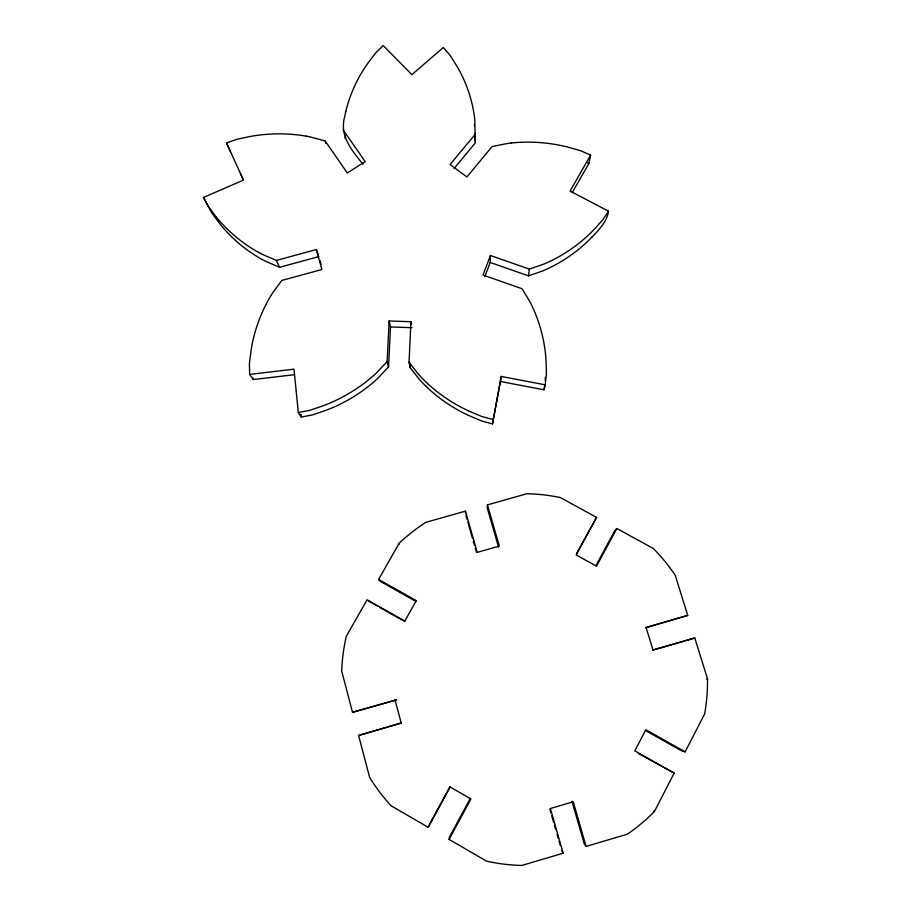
<?xml version="1.0" encoding="UTF-8"?>
<svg xmlns="http://www.w3.org/2000/svg" width="911" height="911" viewBox="0 0 911 911"><rect width="100%" height="100%" fill="white"/><g stroke="black" fill="none" stroke-linecap="round" stroke-linejoin="round"><path stroke-width="1.37" d="M545.325 377.45L545.233 380.491M484.846 276.58L490.198 262.459L490.425 255.501L529.371 269.109L543.765 264.099A95.883 90.941 1.7 0 0 548.137 262.209A152.661 143.801 -0.2 0 0 593.665 229.925L602.581 220.052L608.502 211.193L570.092 191.071L590.635 155.109L580.592 150.725L567.507 147.024A156.259 150.463 5.1 0 0 511.47 142.97M490.425 255.501L483.012 275.054L522.049 288.741L529.849 301.609A98.137 95.256 -4.6 0 1 531.967 305.823A158.024 153.583 -12.5 0 1 546.019 360.152L546.441 373.806L545.165 384.818L501.266 376.459L492.509 423.877L481.657 420.996L468.903 415.587A153.412 147.491 5.4 0 1 422.602 382.927A96.133 92.99 1.7 0 1 419.424 379.431L410.121 367.645L410.314 363.512M410.121 367.645L409.039 362.305L410.929 321.72L389.122 320.968L387.107 361.542L388.541 366.882L378.156 377.974A96.281 92.432 -17 0 1 374.637 381.208A153.617 146.364 -17.7 0 1 325.466 410.508L312.268 414.972L301.211 417.067L298.318 412.524L294.002 369.16L249.625 374.398L249.42 363.364L251.151 349.813A157.979 153.697 -10.2 0 1 270.248 296.747A98.24 94.96 -14.7 0 1 272.799 292.727L281.772 280.463L321.856 269.508L316.368 249.546L276.375 260.432L262.573 254.465A95.917 90.474 -11.9 0 1 258.417 252.279M388.541 366.882L390.512 326.935L389.122 320.968M645.956 627.736L687.725 615.403L675.199 575.217A186.049 182.838 77.5 0 0 653.335 548.513L616.838 528.517L596.523 566.164L576.196 554.947L596.58 517.414L560.39 497.577A186.049 182.838 77.5 0 0 526.831 493.739L487.431 504.899L487.237 507.985L498.556 547.147M492.509 423.877L501.266 376.459M362.92 164.185C350.177 148.311 339.279 135.135 344.916 115.743A95.177 89.62 -2.9 0 1 345.838 111.393M345.155 138.62L345.406 136.138M490.198 262.459L528.517 275.874L529.371 269.109M544.835 385.102L544.038 389.806L500.856 381.572M652.675 650.033L694.774 637.996L707.517 678.877A186.049 182.838 77.5 0 1 704.624 713.973L685.118 751.837L645.831 729.745L634.796 750.88L674.174 773.109L654.371 811.564A186.049 182.838 77.5 0 1 627.223 834.237L586.115 846.41L573.224 801.794L550.381 808.512L563.157 853.22L521.855 865.45A186.049 182.838 77.5 0 1 486.645 861.18L449.1 839.407L449.567 836.867L470.338 798.366M572.176 192.722L588.836 163.559L590.635 155.109M544.038 389.806L545.165 384.818M608.502 211.193C606.999 221.965 598.857 229.72 591.786 237.27M401.17 722.958L358.604 735.473L369.627 777.39A186.049 182.838 77.5 0 0 391.07 805.768L428.272 827.336L429.092 825.002M595.84 565.788L614.504 531.215L616.838 528.517M449.1 839.407L470.919 798.958L450.171 787.013L428.272 827.336M429.764 823.76L449.943 786.626M576.538 553.524L596.58 517.414M416.042 601.476L380.217 581.332L378.6 579.453L399.12 543.309A186.049 182.838 77.5 0 1 425.847 522.333L465.419 511.128L477.205 552.373L499.33 546.076L487.431 504.899M454.042 168.546L475.28 142.947L474.779 120.047A95.177 89.483 -6.6 0 0 474.278 115.651A152.923 143.631 -10.1 0 0 456.912 66.127L450.091 55.366L443.327 47.509L411.897 74.634L383.178 45.55L375.685 52.94L367.873 63.212A152.911 144.245 0.8 0 0 345.804 111.393M475.269 134.202L450.091 164.504L466.899 176.985L492.042 146.58L506.789 143.608A96.657 92.353 3.6 0 1 511.47 143.004M387.107 361.542L376.539 372.804A97.853 93.856 -16.9 0 1 372.963 376.095A156.123 148.595 -17.6 0 1 322.972 405.85L309.558 410.383L298.318 412.524M230.437 151.568L226.52 142.959L236.906 139.269L250.229 136.456A156.498 149.302 -18.1 0 1 306.244 136.138M258.405 252.313A152.672 143.3 -9.1 0 1 216.362 217.103L208.482 206.695L203.472 197.482L243.453 180.071L240.458 173.511M528.517 275.874L542.683 270.931A94.368 89.608 1.8 0 0 546.987 269.064A150.269 141.729 -0.2 0 0 591.797 237.27M352.523 712.311L396.41 699.876L352.523 712.311L341.693 671.111A186.049 182.838 77.5 0 1 346.248 636.447L367.076 599.757L404.826 621.063L416.281 600.645L378.6 579.453M687.725 615.403L646.081 627.44L653.016 650.101L694.774 637.996M358.604 735.473L401.25 723.106L395.044 700.012M203.472 197.482L211.933 213.163L220.496 224.63A150.269 141.239 -9.1 0 0 261.867 259.316A94.402 89.153 -12 0 0 265.978 261.434L279.563 267.31L318.907 256.583M249.625 374.398L253.304 379.545L294.435 374.683M706.526 678.934L707.517 678.877M390.512 326.935L411.977 327.687M492.783 419.436L481.748 416.498L468.789 411.02M685.118 751.837L681.553 750.812L645.352 730.451M343.071 129.806L365.209 161.657L347.296 172.965L325.204 141.011L310.833 137.071A96.737 91.749 -14.9 0 0 306.233 136.172M674.174 773.109L638.133 753.283M587.436 162.818L588.836 163.559M368.898 601.283L377.553 606.179M380.035 607.58L404.78 621.541M653.597 811.052L654.371 811.564M409.039 362.305L418.491 374.284A97.705 94.425 1.6 0 0 421.736 377.803A155.906 149.746 5.4 0 0 468.778 411.02M586.115 846.41L584.213 843.745L571.937 801.224M561.643 850.418L563.157 853.22M399.12 543.309L399.439 543.935M276.375 260.432L279.563 267.31M226.52 142.959L243.169 179.467M316.368 249.546L318.486 255.41M465.988 515.467L467.138 519.521M467.912 522.231L472.547 538.458M473.321 541.168L474.483 545.222M475.257 547.921L476.407 551.986M549.868 809.173L551.007 813.159M551.77 815.823L553.66 822.474M554.423 825.138L555.562 829.135M557.088 834.453L558.227 838.45M558.99 841.104L560.128 845.101M319.989 260.523L321.082 264.452M325.204 141.011L325.876 143.482M410.929 321.72L411.351 324.111M300.937 414.266L301.211 417.067M253.144 377.951L253.304 379.545M465.419 511.128L465.544 513.121M475.098 133.427L475.28 141.695M474.301 124.659A93.685 88.196 -6.6 0 1 474.449 125.741"/></g></svg>
